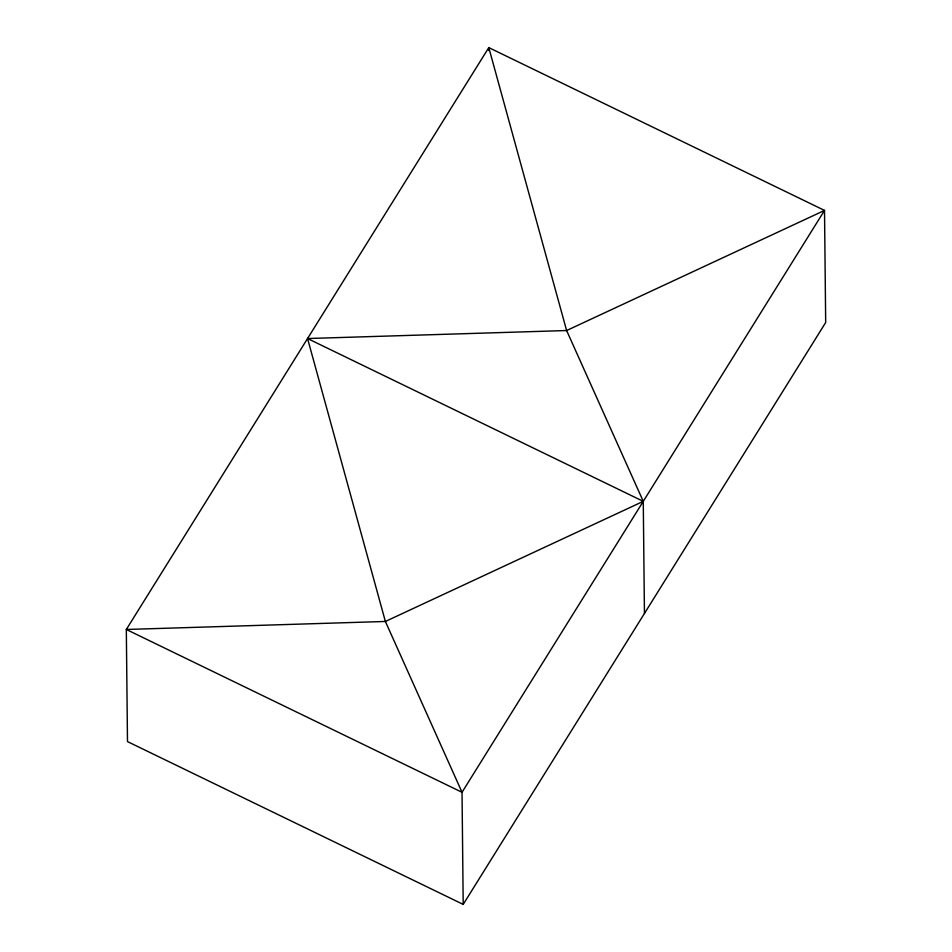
<?xml version="1.0" encoding="UTF-8"?>
<svg xmlns="http://www.w3.org/2000/svg" width="952" height="952" viewBox="0 0 952 952"><rect width="100%" height="100%" fill="white"/><g stroke="black" fill="none" stroke-linecap="round" stroke-linejoin="round"><path stroke-width="1.43" d="M463.207 904.4L825.682 322.526L824.515 210.416L488.792 47.6L126.319 629.474L127.485 741.584L463.207 904.4L462.029 792.29L385.382 621.466L307.555 338.531L566.618 330.534L824.515 210.416L462.029 792.29L126.319 629.474L385.382 621.466L643.266 501.347L566.618 330.534L488.792 47.6L488.828 50.551M307.555 338.531L643.266 501.347L644.444 613.469"/></g></svg>
